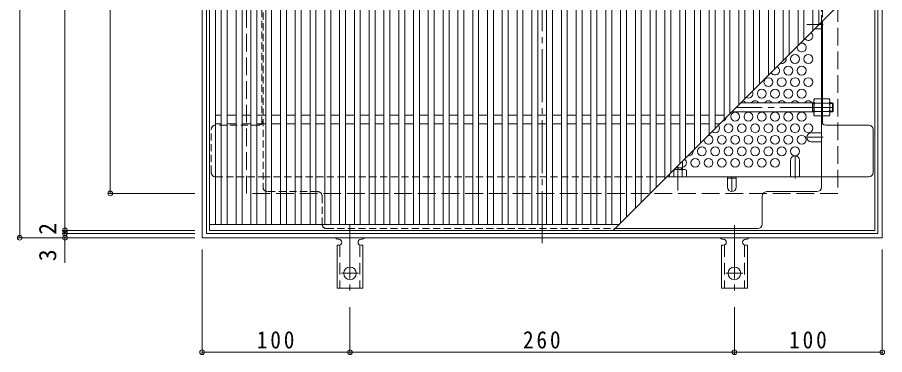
# Model space of a CAD drawing. Units: millimetres at full size, sheet at 1:4. Extents: x -862 to 1015, y -780 to 715.
# Drawn here: x -850 to -263, y 34 to 262 of the extents above; entities that cross this region are included whole.
import ezdxf
from ezdxf.enums import TextEntityAlignment as Align

# ---------------------------------------------------------------- set-up
doc = ezdxf.new("R2010")
doc.units = ezdxf.units.MM
doc.header["$LTSCALE"] = 4
doc.header["$PDMODE"] = 32
doc.header["$PDSIZE"] = 3.2
for name, pattern in [('CHAIN1', [8, 5, -1, 1, -1]), ('CHAIN2', [12, 9, -1, 1, -1]), ('DASHED1', [1.8, 1.2, -0.6]), ('DASHED2', [3, 2, -1]), ('DASHED3', [4, 3, -1])]:
    doc.linetypes.add(name, pattern=pattern)
for name, color, linetype, lineweight in [('A-1_躯体', 2, 'Continuous', 9), ('A-2_仕上', 3, 'Continuous', 9), ('A-4_その他', 7, 'Continuous', 9), ('A-6_寸法', 2, 'Continuous', 9), ('A-7_ハッチ', 2, 'Continuous', 9), ('A-8_記号', 2, 'Continuous', 9), ('A-A_ﾊｯﾁ-ﾜｸ', 3, 'Continuous', 9), ('A-B_ﾊｯﾁ', 2, 'Continuous', 9)]:
    doc.layers.add(name, color=color, linetype=linetype, lineweight=lineweight)
doc.styles.add('ＭＳ ゴシック', font='')
doc.styles.get('ＭＳ ゴシック').set_extended_font_data('MS Gothic')

msp = doc.modelspace()

# ---------------------------------------------------------------- linework, layer by layer
at = {"layer": 'A-1_躯体'}
for p, q in [((-724.713, 113.162), (-724.713, 573.162)), ((-721.713, 116.162), (-721.713, 570.162)), ((-267.713, 570.162), (-267.713, 116.162)), ((-264.713, 573.162), (-264.713, 113.162)), ((-264.713, 113.162), (-724.713, 113.162)), ((-267.713, 116.162), (-721.713, 116.162))]:
    msp.add_line(p, q, dxfattribs=at)
at = {"layer": 'A-1_躯体', "linetype": 'DASHED3'}
for p, q in [((-694.713, 143.162), (-694.713, 543.162)), ((-294.713, 543.162), (-294.713, 143.162)), ((-294.713, 143.162), (-694.713, 143.162))]:
    msp.add_line(p, q, dxfattribs=at)
at = {"layer": 'A-2_仕上'}
for p, q in [((-719.713, 568.162), (-719.713, 118.162)), ((-715.713, 564.162), (-715.713, 122.162)), ((-711.713, 564.162), (-711.713, 122.162)), ((-707.713, 564.162), (-707.713, 122.162)), ((-701.713, 564.162), (-701.713, 122.162)), ((-697.713, 564.162), (-697.713, 122.162)), ((-691.713, 564.162), (-691.713, 122.162)), ((-687.713, 564.162), (-687.713, 122.162)), ((-681.713, 564.162), (-681.713, 122.162)), ((-677.713, 564.162), (-677.713, 122.162)), ((-671.713, 564.162), (-671.713, 122.162)), ((-667.713, 564.162), (-667.713, 122.162)), ((-661.713, 564.162), (-661.713, 122.162)), ((-657.713, 564.162), (-657.713, 122.162)), ((-651.713, 564.162), (-651.713, 122.162)), ((-647.713, 564.162), (-647.713, 122.162)), ((-641.713, 564.162), (-641.713, 122.162)), ((-637.713, 564.162), (-637.713, 122.162)), ((-631.713, 564.162), (-631.713, 122.162)), ((-627.713, 564.162), (-627.713, 122.162)), ((-621.713, 564.162), (-621.713, 122.162)), ((-617.713, 564.162), (-617.713, 122.162)), ((-611.713, 564.162), (-611.713, 122.162)), ((-607.713, 564.162), (-607.713, 122.162)), ((-601.713, 564.162), (-601.713, 122.162)), ((-597.713, 564.162), (-597.713, 122.162)), ((-591.713, 564.162), (-591.713, 122.162)), ((-587.713, 564.162), (-587.713, 122.162)), ((-581.713, 564.162), (-581.713, 122.162)), ((-577.713, 564.162), (-577.713, 122.162)), ((-571.713, 564.162), (-571.713, 122.162)), ((-567.713, 564.162), (-567.713, 122.162)), ((-561.713, 564.162), (-561.713, 122.162)), ((-557.713, 564.162), (-557.713, 122.162)), ((-551.713, 564.162), (-551.713, 122.162)), ((-547.713, 564.162), (-547.713, 122.162)), ((-541.713, 564.162), (-541.713, 122.162)), ((-537.713, 564.162), (-537.713, 122.162)), ((-531.713, 564.162), (-531.713, 122.162)), ((-527.713, 564.162), (-527.713, 122.162)), ((-521.713, 564.162), (-521.713, 122.162)), ((-517.713, 564.162), (-517.713, 122.162)), ((-511.713, 564.162), (-511.713, 122.162)), ((-507.713, 564.162), (-507.713, 122.162)), ((-501.713, 564.162), (-501.713, 122.162)), ((-497.713, 564.162), (-497.713, 122.162)), ((-491.713, 564.162), (-491.713, 122.162)), ((-487.713, 564.162), (-487.713, 122.162)), ((-481.713, 564.162), (-481.713, 122.162)), ((-477.713, 564.162), (-477.713, 122.162)), ((-471.713, 564.162), (-471.713, 122.162)), ((-467.713, 564.162), (-467.713, 122.162)), ((-461.713, 564.162), (-461.713, 122.162)), ((-457.713, 564.162), (-457.713, 122.162)), ((-451.713, 564.162), (-451.713, 122.162)), ((-447.713, 564.162), (-447.713, 122.162)), ((-441.713, 564.162), (-441.713, 123.162)), ((-437.713, 564.162), (-437.713, 127.162)), ((-431.713, 564.162), (-431.713, 133.162)), ((-427.713, 564.162), (-427.713, 137.162)), ((-421.713, 564.162), (-421.713, 143.162)), ((-417.713, 564.162), (-417.713, 147.162)), ((-411.713, 564.162), (-411.713, 153.162)), ((-407.713, 564.162), (-407.713, 157.162)), ((-401.713, 564.162), (-401.713, 163.162)), ((-397.713, 564.162), (-397.713, 167.162)), ((-391.713, 564.162), (-391.713, 173.162)), ((-387.713, 564.162), (-387.713, 177.162)), ((-381.713, 564.162), (-381.713, 183.162)), ((-377.713, 564.162), (-377.713, 187.162)), ((-371.713, 564.162), (-371.713, 193.162)), ((-367.713, 564.162), (-367.713, 197.162)), ((-361.713, 564.162), (-361.713, 203.162)), ((-357.713, 564.162), (-357.713, 207.162)), ((-351.713, 564.162), (-351.713, 213.162)), ((-347.713, 564.162), (-347.713, 217.162)), ((-341.713, 564.162), (-341.713, 223.162)), ((-337.713, 564.162), (-337.713, 227.162)), ((-331.713, 564.162), (-331.713, 233.162)), ((-327.713, 564.162), (-327.713, 237.162)), ((-321.713, 564.162), (-321.713, 243.162)), ((-317.713, 564.162), (-317.713, 247.162)), ((-311.713, 564.162), (-311.713, 253.162)), ((-307.713, 564.162), (-307.713, 257.162)), ((-269.713, 118.162), (-269.713, 568.162)), ((-446.713, 118.162), (-269.713, 295.162)), ((-711.713, 196.162), (-715.713, 196.162)), ((-701.713, 196.162), (-707.713, 196.162)), ((-691.713, 196.162), (-697.713, 196.162)), ((-681.713, 196.162), (-687.713, 196.162)), ((-671.713, 196.162), (-677.713, 196.162)), ((-661.713, 196.162), (-667.713, 196.162)), ((-651.713, 196.162), (-657.713, 196.162)), ((-641.713, 196.162), (-647.713, 196.162)), ((-631.713, 196.162), (-637.713, 196.162)), ((-621.713, 196.162), (-627.713, 196.162)), ((-611.713, 196.162), (-617.713, 196.162)), ((-601.713, 196.162), (-607.713, 196.162)), ((-591.713, 196.162), (-597.713, 196.162)), ((-581.713, 196.162), (-587.713, 196.162)), ((-571.713, 196.162), (-577.713, 196.162)), ((-561.713, 196.162), (-567.713, 196.162)), ((-551.713, 196.162), (-557.713, 196.162)), ((-541.713, 196.162), (-547.713, 196.162)), ((-531.713, 196.162), (-537.713, 196.162)), ((-521.713, 196.162), (-527.713, 196.162)), ((-511.713, 196.162), (-517.713, 196.162)), ((-501.713, 196.162), (-507.713, 196.162)), ((-491.713, 196.162), (-497.713, 196.162)), ((-481.713, 196.162), (-487.713, 196.162)), ((-471.713, 196.162), (-477.713, 196.162)), ((-461.713, 196.162), (-467.713, 196.162)), ((-451.713, 196.162), (-457.713, 196.162)), ((-441.713, 196.162), (-447.713, 196.162)), ((-431.713, 196.162), (-437.713, 196.162)), ((-421.713, 196.162), (-427.713, 196.162)), ((-411.713, 196.162), (-417.713, 196.162)), ((-401.713, 196.162), (-407.713, 196.162)), ((-391.713, 196.162), (-397.713, 196.162)), ((-381.713, 196.162), (-387.713, 196.162)), ((-371.713, 196.162), (-377.713, 196.162)), ((-711.713, 190.162), (-715.713, 190.162)), ((-701.713, 190.162), (-707.713, 190.162)), ((-691.713, 190.162), (-697.713, 190.162)), ((-681.713, 190.162), (-687.713, 190.162)), ((-671.713, 190.162), (-677.713, 190.162)), ((-661.713, 190.162), (-667.713, 190.162)), ((-651.713, 190.162), (-657.713, 190.162)), ((-641.713, 190.162), (-647.713, 190.162)), ((-631.713, 190.162), (-637.713, 190.162)), ((-621.713, 190.162), (-627.713, 190.162)), ((-611.713, 190.162), (-617.713, 190.162)), ((-601.713, 190.162), (-607.713, 190.162)), ((-591.713, 190.162), (-597.713, 190.162)), ((-581.713, 190.162), (-587.713, 190.162)), ((-571.713, 190.162), (-577.713, 190.162)), ((-561.713, 190.162), (-567.713, 190.162)), ((-551.713, 190.162), (-557.713, 190.162)), ((-541.713, 190.162), (-547.713, 190.162)), ((-531.713, 190.162), (-537.713, 190.162)), ((-521.713, 190.162), (-527.713, 190.162)), ((-511.713, 190.162), (-517.713, 190.162)), ((-501.713, 190.162), (-507.713, 190.162)), ((-491.713, 190.162), (-497.713, 190.162)), ((-481.713, 190.162), (-487.713, 190.162)), ((-471.713, 190.162), (-477.713, 190.162)), ((-461.713, 190.162), (-467.713, 190.162)), ((-451.713, 190.162), (-457.713, 190.162)), ((-441.713, 190.162), (-447.713, 190.162)), ((-431.713, 190.162), (-437.713, 190.162)), ((-421.713, 190.162), (-427.713, 190.162)), ((-411.713, 190.162), (-417.713, 190.162)), ((-401.713, 190.162), (-407.713, 190.162)), ((-391.713, 190.162), (-397.713, 190.162)), ((-381.713, 190.162), (-387.713, 190.162)), ((-374.713, 190.162), (-377.713, 190.162)), ((-719.713, 122.162), (-442.713, 122.162)), ((-719.713, 118.162), (-269.713, 118.162))]:
    msp.add_line(p, q, dxfattribs=at)
at = {"layer": 'A-4_その他'}
for p, q in [((-848.054, 573.162), (-848.054, 113.162)), ((-817.449, 568.162), (-817.449, 118.162)), ((-786.844, 543.162), (-786.844, 143.162)), ((-788.044, 143.162), (-729.713, 143.162)), ((-818.649, 118.162), (-729.713, 118.162)), ((-817.449, 118.162), (-817.449, 116.162)), ((-849.254, 113.162), (-729.713, 113.162)), ((-818.649, 116.162), (-729.713, 116.162)), ((-817.449, 116.162), (-817.449, 96.154)), ((-724.713, 34.585), (-724.713, 105.162)), ((-264.713, 34.585), (-264.713, 105.162)), ((-624.713, 34.585), (-624.713, 66.23)), ((-364.713, 34.585), (-364.713, 66.23)), ((-724.713, 35.785), (-624.713, 35.785)), ((-624.713, 35.785), (-364.713, 35.785)), ((-364.713, 35.785), (-264.713, 35.785))]:
    msp.add_line(p, q, dxfattribs=at)
for p in [(-786.844, 143.162), (-817.449, 118.162), (-817.449, 116.162), (-848.054, 113.162), (-817.449, 113.162), (-724.713, 35.785), (-624.713, 35.785), (-364.713, 35.785), (-264.713, 35.785)]:
    msp.add_point(p, dxfattribs=at)
at = {"layer": 'A-6_寸法'}
for centre in [(-323.713, 234), (-314.713, 234), (-328.213, 226.205), (-319.213, 226.205), (-341.713, 218.411), (-332.713, 218.411), (-323.713, 218.411), (-314.713, 218.411), (-346.213, 210.617), (-337.213, 210.617), (-328.213, 210.617), (-319.213, 210.617), (-364.213, 195.029), (-355.213, 195.029), (-346.213, 195.029), (-337.213, 195.029), (-328.213, 195.029), (-319.213, 195.029), (-368.713, 187.234), (-359.713, 187.234), (-350.713, 187.234), (-341.713, 187.234), (-332.713, 187.234), (-323.713, 187.234), (-314.713, 187.234), (-373.213, 179.44), (-364.213, 179.44), (-355.213, 179.44), (-346.213, 179.44), (-337.213, 179.44), (-328.213, 179.44), (-319.213, 179.44), (-386.713, 171.646), (-377.713, 171.646), (-368.713, 171.646), (-359.713, 171.646), (-350.713, 171.646), (-341.713, 171.646), (-332.713, 171.646), (-323.713, 171.646), (-391.213, 163.852), (-382.213, 163.852), (-373.213, 163.852), (-364.213, 163.852), (-355.213, 163.852), (-346.213, 163.852), (-337.213, 163.852)]:
    msp.add_circle(centre, 3, dxfattribs=at)
for centre, start, end in [((-314.713, 249.588), 217.22253, 52.77747), ((-319.213, 241.794), 159.24706, 110.75294), ((-332.713, 234), 250.66319, 19.33681), ((-337.213, 226.205), 204.91724, 65.08276), ((-355.213, 210.617), 238.00459, 31.99541), ((-359.713, 202.823), 29.83741, 78.46504), ((-350.713, 202.823), 29.83741, 150.16259), ((-341.713, 202.823), 29.83741, 150.16259), ((-332.713, 202.823), 29.83741, 150.16259), ((-323.713, 202.823), 29.83741, 150.16259), ((-314.713, 202.823), 29.83741, 150.16259), ((-373.213, 195.029), 277.5077, 352.4923), ((-377.713, 187.234), 225.97281, 44.02719), ((-382.213, 179.44), 175.5817, 94.4183), ((-395.713, 171.646), 260.83013, 9.16987), ((-400.213, 163.852), 275.73917, 56.01542)]:
    msp.add_arc(centre, 3, start, end, dxfattribs=at)
at = {"layer": 'A-7_ハッチ', "linetype": 'CHAIN2'}
msp.add_line((-494.713, 576.759), (-494.713, 109.565), dxfattribs=at)
at = {"layer": 'A-7_ハッチ', "linetype": 'DASHED1'}
for p, q in [((-683.513, 538.966), (-683.513, 147.359)), ((-305.913, 258.962), (-305.913, 538.966)), ((-684.313, 190.32), (-684.313, 324.701)), ((-305.113, 190.32), (-305.113, 324.701)), ((-305.913, 254.426), (-305.113, 254.426)), ((-686.513, 189.36), (-715.516, 189.36)), ((-718.516, 157.359), (-718.516, 186.36)), ((-715.516, 154.359), (-683.513, 154.359)), ((-683.513, 154.359), (-410.517, 154.359)), ((-646.512, 144.359), (-680.513, 144.359)), ((-643.512, 141.359), (-643.512, 122.359)), ((-640.512, 119.359), (-445.517, 119.359))]:
    msp.add_line(p, q, dxfattribs=at)
at = {"layer": 'A-7_ハッチ'}
for p, q in [((-305.913, 147.359), (-305.913, 258.962)), ((-305.113, 190.32), (-305.113, 259.762)), ((-273.909, 189.36), (-302.913, 189.36)), ((-270.909, 157.359), (-270.909, 186.36)), ((-410.517, 154.359), (-273.909, 154.359)), ((-369.463, 153.559), (-363.463, 153.559)), ((-345.914, 122.359), (-345.914, 141.359)), ((-342.914, 144.359), (-308.913, 144.359)), ((-445.517, 119.359), (-348.914, 119.359))]:
    msp.add_line(p, q, dxfattribs=at)
at = {"layer": 'A-7_ハッチ', "linetype": 'DASHED1'}
for centre, start, end in [((-715.516, 186.36), 90, 180), ((-686.513, 192.36), 270, 0), ((-715.516, 157.359), 180, 270), ((-680.513, 147.359), 180, 270), ((-646.512, 141.359), 0, 90), ((-640.512, 122.359), 180, 270)]:
    msp.add_arc(centre, 3, start, end, dxfattribs=at)
at = {"layer": 'A-7_ハッチ'}
for centre, start, end in [((-302.913, 192.36), 180, 270), ((-273.909, 186.36), 0, 90), ((-273.909, 157.359), 270, 0), ((-308.913, 147.359), 270, 0), ((-342.914, 141.359), 90, 180), ((-348.914, 122.359), 270, 0)]:
    msp.add_arc(centre, 3, start, end, dxfattribs=at)
at = {"layer": 'A-8_記号', "linetype": 'CHAIN1'}
for p, q in [((-304.713, 257.426), (-315.713, 257.426)), ((-304.713, 181.101), (-315.713, 181.101)), ((-323.713, 153.159), (-323.713, 168.509)), ((-366.463, 154.359), (-366.463, 144.359))]:
    msp.add_line(p, q, dxfattribs=at)
at = {"layer": 'A-8_記号'}
for p, q in [((-310.45, 254.426), (-305.913, 254.426)), ((-312.713, 184.101), (-305.913, 184.101)), ((-312.713, 178.101), (-305.913, 178.101)), ((-326.713, 165.509), (-326.713, 154.359)), ((-320.713, 165.509), (-320.713, 154.359)), ((-369.463, 147.359), (-369.463, 154.359)), ((-363.463, 147.359), (-363.463, 154.359))]:
    msp.add_line(p, q, dxfattribs=at)
for centre, start, end in [((-312.713, 181.101), 90, 270), ((-323.713, 165.509), 0, 180), ((-366.463, 147.359), 180, 0)]:
    msp.add_arc(centre, 3, start, end, dxfattribs=at)
at = {"layer": 'A-A_ﾊｯﾁ-ﾜｸ', "color": 7, "linetype": 'CHAIN2'}
for p, q in [((-624.713, 121.63), (-624.713, 74.23)), ((-364.713, 121.63), (-364.713, 74.23)), ((-630.489, 89.162), (-618.937, 89.162)), ((-370.489, 89.162), (-358.937, 89.162))]:
    msp.add_line(p, q, dxfattribs=at)
at = {"layer": 'A-A_ﾊｯﾁ-ﾜｸ'}
for p, q in [((-632.713, 112.162), (-632.213, 112.162)), ((-617.218, 112.162), (-616.704, 112.162)), ((-372.713, 112.162), (-372.213, 112.162)), ((-357.218, 112.162), (-356.704, 112.162)), ((-633.463, 108.162), (-633.463, 79.162)), ((-633.463, 108.162), (-632.213, 108.162)), ((-615.963, 108.162), (-617.213, 108.162)), ((-615.963, 108.162), (-615.963, 79.162)), ((-373.463, 108.162), (-373.463, 79.162)), ((-373.463, 108.162), (-372.213, 108.162)), ((-355.963, 108.162), (-357.213, 108.162)), ((-355.963, 108.162), (-355.963, 79.162)), ((-615.963, 79.162), (-633.463, 79.162)), ((-355.963, 79.162), (-373.463, 79.162))]:
    msp.add_line(p, q, dxfattribs=at)
at = {"layer": 'A-A_ﾊｯﾁ-ﾜｸ', "linetype": 'DASHED2'}
for p, q in [((-631.463, 108.308), (-631.463, 79.162)), ((-617.963, 108.308), (-617.963, 79.162)), ((-371.463, 108.308), (-371.463, 79.162)), ((-357.963, 108.308), (-357.963, 79.162))]:
    msp.add_line(p, q, dxfattribs=at)
at = {"layer": 'A-A_ﾊｯﾁ-ﾜｸ'}
for centre in [(-624.713, 89.162), (-364.713, 89.162)]:
    msp.add_circle(centre, 4.25, dxfattribs=at)
for centre, start, end in [((-632.713, 114.162), 209.99951, 269.72403), ((-632.213, 110.162), 270, 90), ((-617.213, 110.162), 90.13329, 270), ((-616.713, 114.162), 270.24162, 330.00072), ((-372.713, 114.162), 209.99951, 269.72403), ((-372.213, 110.162), 270, 90), ((-357.213, 110.162), 90.13329, 270), ((-356.713, 114.162), 270.24162, 330.00072)]:
    msp.add_arc(centre, 2, start, end, dxfattribs=at)
at = {"layer": 'A-B_ﾊｯﾁ'}
for p, q in [((-310.913, 206.359), (-310.48, 207.109)), ((-310.913, 196.359), (-310.913, 206.359)), ((-305.913, 207.109), (-310.48, 207.109)), ((-305.913, 195.609), (-305.913, 207.109)), ((-305.113, 195.609), (-305.113, 207.109)), ((-305.113, 207.109), (-300.546, 207.109)), ((-300.113, 206.359), (-300.546, 207.109)), ((-300.113, 196.359), (-300.113, 206.359)), ((-310.48, 204.222), (-305.913, 204.222)), ((-300.546, 204.222), (-305.113, 204.222)), ((-310.913, 196.359), (-310.48, 195.609)), ((-310.48, 198.495), (-305.913, 198.495)), ((-305.913, 195.609), (-310.48, 195.609)), ((-300.546, 198.495), (-305.113, 198.495)), ((-305.113, 195.609), (-300.546, 195.609)), ((-300.113, 196.359), (-300.546, 195.609)), ((-405.776, 158.926), (-405.776, 154.359)), ((-405.517, 159.359), (-397.913, 159.359)), ((-400.05, 158.926), (-400.05, 154.359)), ((-397.913, 159.359), (-397.163, 158.926)), ((-397.163, 154.359), (-397.163, 158.926)), ((-408.663, 154.359), (-408.663, 156.212))]:
    msp.add_line(p, q, dxfattribs=at)
at = {"layer": 'A-B_ﾊｯﾁ', "color": 3, "linetype": 'CHAIN2'}
for p, q in [((-297.913, 201.359), (-363.517, 201.359)), ((-402.913, 161.962), (-402.913, 145.126))]:
    msp.add_line(p, q, dxfattribs=at)
at = {"layer": 'A-B_ﾊｯﾁ', "color": 3}
for p, q in [((-310.913, 204.359), (-360.517, 204.359)), ((-311.913, 198.359), (-311.913, 204.359)), ((-311.913, 203.859), (-310.913, 203.859)), ((-298.413, 204.359), (-300.113, 204.359)), ((-300.113, 203.859), (-297.913, 203.859)), ((-298.413, 198.359), (-298.413, 204.359)), ((-298.413, 204.359), (-297.913, 203.859)), ((-297.913, 198.859), (-297.913, 203.859)), ((-310.913, 198.359), (-366.517, 198.359)), ((-311.913, 198.859), (-310.913, 198.859)), ((-300.113, 198.859), (-297.913, 198.859)), ((-298.413, 198.359), (-300.113, 198.359)), ((-298.413, 198.359), (-297.913, 198.859)), ((-399.913, 164.962), (-399.913, 159.359)), ((-405.413, 159.462), (-405.413, 159.359)), ((-404.517, 160.359), (-399.913, 160.359)), ((-400.413, 160.359), (-400.413, 159.359))]:
    msp.add_line(p, q, dxfattribs=at)
at = {"layer": 'A-B_ﾊｯﾁ'}
for centre, radius, start, end in [((-307.631, 205.464), 3.29, 149.99998, 176.07924), ((-308.178, 205.699), 2.735, 180.2103, 212.68507), ((-303.395, 205.464), 3.29, 3.92076, 30.00002), ((-302.848, 205.699), 2.735, 327.31493, 359.7897), ((-301.23, 201.359), 9.683, 162.79973, 197.20026), ((-309.796, 201.359), 9.683, 342.79974, 17.20027), ((-308.178, 197.019), 2.735, 147.31491, 179.78969), ((-307.631, 197.253), 3.29, 183.92075, 210), ((-302.848, 197.019), 2.735, 0.21031, 32.68509), ((-303.395, 197.253), 3.29, 330, 356.07925), ((-407.253, 156.624), 2.735, 57.31491, 59.95843), ((-402.913, 149.676), 9.683, 72.79973, 107.20026), ((-398.573, 156.624), 2.735, 90.2103, 122.68507), ((-398.808, 156.077), 3.29, 59.99998, 86.07924)]:
    msp.add_arc(centre, radius, start, end, dxfattribs=at)

# ---------------------------------------------------------------- texts
at = {"layer": 'A-4_その他', "color": 2, "style": 'ＭＳ ゴシック'}
for s, p in [('2', (-819.849, 115.202)), ('3', (-819.849, 97.347))]:
    msp.add_text(s, height=11.73, rotation=90, dxfattribs=at).set_placement(p, align=Align.BOTTOM_LEFT)
at = {"layer": 'A-4_その他', "color": 2, "char_height": 11.73, "attachment_point": 7, "style": 'ＭＳ ゴシック'}
for s, insert in [('\\T1.27;\\W0.9;100', (-687.713, 38.185)), ('\\T1.27;\\W0.9;260', (-507.713, 38.185)), ('\\T1.27;\\W0.9;100', (-327.713, 38.185))]:
    msp.add_mtext(s, dxfattribs=dict(at, insert=insert))

doc.saveas('drawing.dxf')
